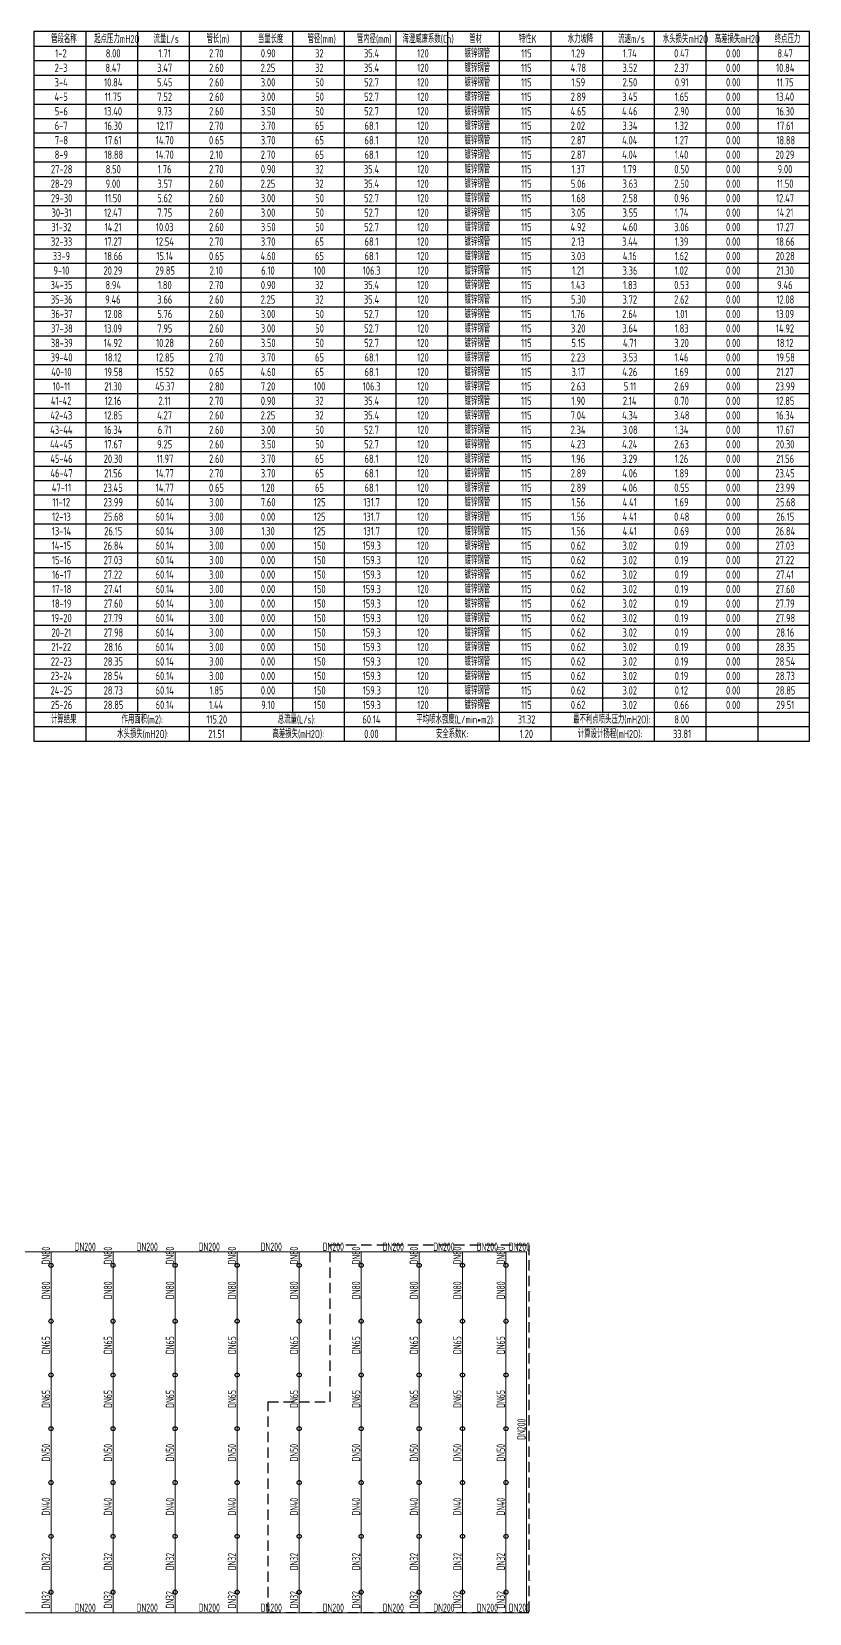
# Model space of a CAD drawing. Header units: millimetres. Extents: x 1622973 to 1895519, y 1781123 to 1975454.
# Drawn here: x 1816952 to 1854567, y 1807636 to 1884106 of the extents above; entities that cross this region are included whole.
import ezdxf

# ---------------------------------------------------------------- set-up
doc = ezdxf.new("R2010")
doc.units = ezdxf.units.MM
doc.header["$LTSCALE"] = 1000
doc.linetypes.add('DASHED', pattern=[0.75, 0.5, -0.25])
doc.layers.get('0').update_dxf_attribs({"linetype": 'CONTINUOUS'})
doc.layers.add('DIM_MODI', color=6, linetype='CONTINUOUS', plot=False)
for name, color, linetype in [('EQUIP_喷头', 7, 'CONTINUOUS'), ('PIPE-喷淋', 6, 'CONTINUOUS'), ('TEXT_喷淋', 7, 'CONTINUOUS'), ('TWT_TAB', 7, 'CONTINUOUS')]:
    doc.layers.add(name, color=color, linetype=linetype)
doc.styles.add('_TWT_PIPEDN', font='GBENOR', dxfattribs={"width": 0.8, "height": 4, "bigfont": 'GBCBIG'})
doc.styles.add('_TWT_SHEET', font='GBENOR', dxfattribs={"width": 0.8, "height": 4, "bigfont": 'GBCBIG'})

# ---------------------------------------------------------------- blocks, each defined once
blk = doc.blocks.new('$TwtSys$00000125')
blk.add_circle((0, 0, 0), 1)

msp = doc.modelspace()

# ---------------------------------------------------------------- hatches: boundary and pattern name
at = {"layer": 'PIPE-喷淋'}
for points in [[(1840892, 1825111), (1840892, 1825136), (1840917, 1825136)], [(1840892, 1825111), (1840917, 1825111), (1840917, 1825136)], [(1840892, 1807661), (1840892, 1807636), (1840917, 1807636)], [(1840892, 1807661), (1840917, 1807661), (1840917, 1807636)]]:
    msp.add_hatch(color=256, dxfattribs=at).paths.add_polyline_path(points)

# ---------------------------------------------------------------- linework, layer by layer
at = {"layer": 'DIM_MODI', "linetype": 'DASHED'}
msp.add_lwpolyline([(1828392, 1807661), (1828392, 1817861), (1831392, 1817861), (1831392, 1825461), (1840992, 1825461), (1840992, 1807661)], close=True, dxfattribs=at)
at = {"layer": 'PIPE-喷淋', "const_width": 50}
for points in [[(1817892, 1825111), (1814892, 1825111)], [(1817892, 1824461), (1817892, 1825111)], [(1820892, 1825111), (1817892, 1825111)], [(1820892, 1824461), (1820892, 1825111)], [(1823892, 1825111), (1820892, 1825111)], [(1823892, 1824461), (1823892, 1825111)], [(1826892, 1825111), (1823892, 1825111)], [(1826892, 1824461), (1826892, 1825111)], [(1829892, 1825111), (1826892, 1825111)], [(1829892, 1824461), (1829892, 1825111)], [(1832892, 1825111), (1829892, 1825111)], [(1832892, 1824461), (1832892, 1825111)], [(1835692, 1825111), (1832892, 1825111)], [(1835692, 1824461), (1835692, 1825111)], [(1837792, 1825111), (1835692, 1825111)], [(1837792, 1824461), (1837792, 1825111)], [(1839892, 1825111), (1837792, 1825111)], [(1840892, 1825111), (1839892, 1825111)], [(1839892, 1824461), (1839892, 1825111)], [(1840892, 1807661), (1840892, 1825111)], [(1817892, 1821761), (1817892, 1824461)], [(1820892, 1821761), (1820892, 1824461)], [(1823892, 1821761), (1823892, 1824461)], [(1826892, 1821761), (1826892, 1824461)], [(1829892, 1821761), (1829892, 1824461)], [(1832892, 1821761), (1832892, 1824461)], [(1835692, 1821761), (1835692, 1824461)], [(1837792, 1821761), (1837792, 1824461)], [(1839892, 1821761), (1839892, 1824461)], [(1817892, 1819161), (1817892, 1821761)], [(1820892, 1819161), (1820892, 1821761)], [(1823892, 1819161), (1823892, 1821761)], [(1826892, 1819161), (1826892, 1821761)], [(1829892, 1819161), (1829892, 1821761)], [(1832892, 1819161), (1832892, 1821761)], [(1835692, 1819161), (1835692, 1821761)], [(1837792, 1819161), (1837792, 1821761)], [(1839892, 1819161), (1839892, 1821761)], [(1817892, 1816561), (1817892, 1819161)], [(1820892, 1816561), (1820892, 1819161)], [(1823892, 1816561), (1823892, 1819161)], [(1826892, 1816561), (1826892, 1819161)], [(1829892, 1816561), (1829892, 1819161)], [(1832892, 1816561), (1832892, 1819161)], [(1835692, 1816561), (1835692, 1819161)], [(1837792, 1816561), (1837792, 1819161)], [(1839892, 1816561), (1839892, 1819161)], [(1817892, 1813961), (1817892, 1816561)], [(1820892, 1813961), (1820892, 1816561)], [(1823892, 1813961), (1823892, 1816561)], [(1826892, 1813961), (1826892, 1816561)], [(1829892, 1813961), (1829892, 1816561)], [(1832892, 1813961), (1832892, 1816561)], [(1835692, 1813961), (1835692, 1816561)], [(1837792, 1813961), (1837792, 1816561)], [(1839892, 1813961), (1839892, 1816561)], [(1817892, 1811361), (1817892, 1813961)], [(1820892, 1811361), (1820892, 1813961)], [(1823892, 1811361), (1823892, 1813961)], [(1826892, 1811361), (1826892, 1813961)], [(1829892, 1811361), (1829892, 1813961)], [(1832892, 1811361), (1832892, 1813961)], [(1835692, 1811361), (1835692, 1813961)], [(1837792, 1811361), (1837792, 1813961)], [(1839892, 1811361), (1839892, 1813961)], [(1817892, 1808661), (1817892, 1811361)], [(1820892, 1808661), (1820892, 1811361)], [(1823892, 1808661), (1823892, 1811361)], [(1826892, 1808661), (1826892, 1811361)], [(1829892, 1808661), (1829892, 1811361)], [(1832892, 1808661), (1832892, 1811361)], [(1835692, 1808661), (1835692, 1811361)], [(1837792, 1808661), (1837792, 1811361)], [(1839892, 1808661), (1839892, 1811361)], [(1817892, 1807661), (1817892, 1808661)], [(1820892, 1807661), (1820892, 1808661)], [(1823892, 1807661), (1823892, 1808661)], [(1826892, 1807661), (1826892, 1808661)], [(1829892, 1807661), (1829892, 1808661)], [(1832892, 1807661), (1832892, 1808661)], [(1835692, 1807661), (1835692, 1808661)], [(1837792, 1807661), (1837792, 1808661)], [(1839892, 1807661), (1839892, 1808661)], [(1817892, 1807661), (1814892, 1807661)], [(1820892, 1807661), (1817892, 1807661)], [(1823892, 1807661), (1820892, 1807661)], [(1826892, 1807661), (1823892, 1807661)], [(1829892, 1807661), (1826892, 1807661)], [(1832892, 1807661), (1829892, 1807661)], [(1835692, 1807661), (1832892, 1807661)], [(1837792, 1807661), (1835692, 1807661)], [(1839892, 1807661), (1837792, 1807661)], [(1840892, 1807661), (1839892, 1807661)]]:
    msp.add_lwpolyline(points, dxfattribs=at)
at = {"layer": 'TWT_TAB'}
msp.add_lwpolyline([(1817067, 1849806), (1854567, 1849806), (1854567, 1884106), (1817067, 1884106)], close=True, dxfattribs=at)
for points in [[(1819567, 1884106), (1819567, 1849806)], [(1822067, 1884106), (1822067, 1851206)], [(1824567, 1884106), (1824567, 1849806)], [(1827067, 1884106), (1827067, 1849806)], [(1829567, 1884106), (1829567, 1851206)], [(1832067, 1884106), (1832067, 1849806)], [(1834567, 1884106), (1834567, 1849806)], [(1837067, 1884106), (1837067, 1851206)], [(1839567, 1884106), (1839567, 1849806)], [(1842067, 1884106), (1842067, 1849806)], [(1844567, 1884106), (1844567, 1851206)], [(1847067, 1884106), (1847067, 1849806)], [(1849567, 1884106), (1849567, 1849806)], [(1852067, 1884106), (1852067, 1849806)], [(1817067, 1883406), (1854567, 1883406)], [(1817067, 1882706), (1854567, 1882706)], [(1817067, 1882006), (1854567, 1882006)], [(1817067, 1881306), (1854567, 1881306)], [(1817067, 1880606), (1854567, 1880606)], [(1817067, 1879906), (1854567, 1879906)], [(1817067, 1879206), (1854567, 1879206)], [(1817067, 1878506), (1854567, 1878506)], [(1817067, 1877806), (1854567, 1877806)], [(1817067, 1877106), (1854567, 1877106)], [(1817067, 1876406), (1854567, 1876406)], [(1817067, 1875706), (1854567, 1875706)], [(1817067, 1875006), (1854567, 1875006)], [(1817067, 1874306), (1854567, 1874306)], [(1817067, 1873606), (1854567, 1873606)], [(1817067, 1872906), (1854567, 1872906)], [(1817067, 1872206), (1854567, 1872206)], [(1817067, 1871506), (1854567, 1871506)], [(1817067, 1870806), (1854567, 1870806)], [(1817067, 1870106), (1854567, 1870106)], [(1817067, 1869406), (1854567, 1869406)], [(1817067, 1868706), (1854567, 1868706)], [(1817067, 1868006), (1854567, 1868006)], [(1817067, 1867306), (1854567, 1867306)], [(1817067, 1866606), (1854567, 1866606)], [(1817067, 1865906), (1854567, 1865906)], [(1817067, 1865206), (1854567, 1865206)], [(1817067, 1864506), (1854567, 1864506)], [(1817067, 1863806), (1854567, 1863806)], [(1817067, 1863106), (1854567, 1863106)], [(1817067, 1862406), (1854567, 1862406)], [(1817067, 1861706), (1854567, 1861706)], [(1817067, 1861006), (1854567, 1861006)], [(1817067, 1860306), (1854567, 1860306)], [(1817067, 1859606), (1854567, 1859606)], [(1817067, 1858906), (1854567, 1858906)], [(1817067, 1858206), (1854567, 1858206)], [(1817067, 1857506), (1854567, 1857506)], [(1817067, 1856806), (1854567, 1856806)], [(1817067, 1856106), (1854567, 1856106)], [(1817067, 1855406), (1854567, 1855406)], [(1817067, 1854706), (1854567, 1854706)], [(1817067, 1854006), (1854567, 1854006)], [(1817067, 1853306), (1854567, 1853306)], [(1817067, 1852606), (1854567, 1852606)], [(1817067, 1851906), (1854567, 1851906)], [(1817067, 1851206), (1854567, 1851206)], [(1817067, 1850506), (1854567, 1850506)]]:
    msp.add_lwpolyline(points, dxfattribs=at)

# ---------------------------------------------------------------- block references
at = {"layer": 'EQUIP_喷头', "xscale": 100, "yscale": 100, "zscale": 100}
for p in [(1817892, 1824461), (1820892, 1824461), (1823892, 1824461), (1826892, 1824461), (1829892, 1824461), (1832892, 1824461), (1835692, 1824461), (1837792, 1824461), (1839892, 1824461), (1817892, 1821761), (1820892, 1821761), (1823892, 1821761), (1826892, 1821761), (1829892, 1821761), (1832892, 1821761), (1835692, 1821761), (1837792, 1821761), (1839892, 1821761), (1817892, 1819161), (1820892, 1819161), (1823892, 1819161), (1826892, 1819161), (1829892, 1819161), (1832892, 1819161), (1835692, 1819161), (1837792, 1819161), (1839892, 1819161), (1817892, 1816561), (1820892, 1816561), (1823892, 1816561), (1826892, 1816561), (1829892, 1816561), (1832892, 1816561), (1835692, 1816561), (1837792, 1816561), (1839892, 1816561), (1817892, 1813961), (1820892, 1813961), (1823892, 1813961), (1826892, 1813961), (1829892, 1813961), (1832892, 1813961), (1835692, 1813961), (1837792, 1813961), (1839892, 1813961), (1817892, 1811361), (1820892, 1811361), (1823892, 1811361), (1826892, 1811361), (1829892, 1811361), (1832892, 1811361), (1835692, 1811361), (1837792, 1811361), (1839892, 1811361), (1817892, 1808661), (1820892, 1808661), (1823892, 1808661), (1826892, 1808661), (1829892, 1808661), (1832892, 1808661), (1835692, 1808661), (1837792, 1808661), (1839892, 1808661)]:
    msp.add_blockref('$TwtSys$00000125', p, dxfattribs=at)

# ---------------------------------------------------------------- texts
at = {"layer": 'TEXT_喷淋', "style": '_TWT_PIPEDN', "width": 0.64}
for s, rotation, p in [('DN200', 360, (1819029, 1825161)), ('DN200', 360, (1822029, 1825161)), ('DN200', 360, (1825029, 1825161)), ('DN200', 360, (1828029, 1825161)), ('DN200', 360, (1831029, 1825161)), ('DN200', 360, (1833929, 1825161)), ('DN200', 360, (1836379, 1825161)), ('DN200', 360, (1838479, 1825161)), ('DN200', 360, (1840029, 1825161)), ('DN80', 90, (1817842, 1824498)), ('DN80', 90, (1820842, 1824498)), ('DN80', 90, (1823842, 1824498)), ('DN80', 90, (1826842, 1824498)), ('DN80', 90, (1829842, 1824498)), ('DN80', 90, (1832842, 1824498)), ('DN80', 90, (1835642, 1824498)), ('DN80', 90, (1837742, 1824498)), ('DN80', 90, (1839842, 1824498)), ('DN80', 90, (1817842, 1822823)), ('DN80', 90, (1820842, 1822823)), ('DN80', 90, (1823842, 1822823)), ('DN80', 90, (1826842, 1822823)), ('DN80', 90, (1829842, 1822823)), ('DN80', 90, (1832842, 1822823)), ('DN80', 90, (1835642, 1822823)), ('DN80', 90, (1837742, 1822823)), ('DN80', 90, (1839842, 1822823)), ('DN65', 90, (1817842, 1820169)), ('DN65', 90, (1820842, 1820169)), ('DN65', 90, (1823842, 1820169)), ('DN65', 90, (1826842, 1820169)), ('DN65', 90, (1829842, 1820169)), ('DN65', 90, (1832842, 1820169)), ('DN65', 90, (1835642, 1820169)), ('DN65', 90, (1837742, 1820169)), ('DN65', 90, (1839842, 1820169)), ('DN65', 90, (1817842, 1817569)), ('DN65', 90, (1820842, 1817569)), ('DN65', 90, (1823842, 1817569)), ('DN65', 90, (1826842, 1817569)), ('DN65', 90, (1829842, 1817569)), ('DN65', 90, (1832842, 1817569)), ('DN65', 90, (1835642, 1817569)), ('DN65', 90, (1837742, 1817569)), ('DN65', 90, (1839842, 1817569)), ('DN200', 90, (1840842, 1816023)), ('DN50', 90, (1817842, 1814973)), ('DN50', 90, (1820842, 1814973)), ('DN50', 90, (1823842, 1814973)), ('DN50', 90, (1826842, 1814973)), ('DN50', 90, (1829842, 1814973)), ('DN50', 90, (1832842, 1814973)), ('DN50', 90, (1835642, 1814973)), ('DN50', 90, (1837742, 1814973)), ('DN50', 90, (1839842, 1814973)), ('DN40', 90, (1817842, 1812362)), ('DN40', 90, (1820842, 1812362)), ('DN40', 90, (1823842, 1812362)), ('DN40', 90, (1826842, 1812362)), ('DN40', 90, (1829842, 1812362)), ('DN40', 90, (1832842, 1812362)), ('DN40', 90, (1835642, 1812362)), ('DN40', 90, (1837742, 1812362)), ('DN40', 90, (1839842, 1812362)), ('DN32', 90, (1817842, 1809717)), ('DN32', 90, (1820842, 1809717)), ('DN32', 90, (1823842, 1809717)), ('DN32', 90, (1826842, 1809717)), ('DN32', 90, (1829842, 1809717)), ('DN32', 90, (1832842, 1809717)), ('DN32', 90, (1835642, 1809717)), ('DN32', 90, (1837742, 1809717)), ('DN32', 90, (1839842, 1809717)), ('DN32', 90, (1817842, 1807867)), ('DN32', 90, (1820842, 1807867)), ('DN32', 90, (1823842, 1807867)), ('DN32', 90, (1826842, 1807867)), ('DN32', 90, (1829842, 1807867)), ('DN32', 90, (1832842, 1807867)), ('DN32', 90, (1835642, 1807867)), ('DN32', 90, (1837742, 1807867)), ('DN32', 90, (1839842, 1807867)), ('DN200', 360, (1819029, 1807711)), ('DN200', 360, (1822029, 1807711)), ('DN200', 360, (1825029, 1807711)), ('DN200', 360, (1828029, 1807711)), ('DN200', 360, (1831029, 1807711)), ('DN200', 360, (1833929, 1807711)), ('DN200', 360, (1836379, 1807711)), ('DN200', 360, (1838479, 1807711)), ('DN200', 360, (1840029, 1807711))]:
    msp.add_text(s, height=400, rotation=rotation, dxfattribs=at).set_placement(p)
at = {"layer": 'TWT_TAB', "style": '_TWT_SHEET', "width": 0.8}
for s, height, p in [('管段名称', 385.8, (1817895, 1883556)), ('起点压力mH2O', 385.8, (1819983, 1883556)), ('流量L/s', 385.8, (1822847, 1883556)), ('管长(m)', 385.8, (1825411, 1883556)), ('当量长度', 385.8, (1827895, 1883556)), ('管径(mm)', 385.8, (1830295, 1883556)), ('管内径(mm)', 385.8, (1832682, 1883556)), ('海澄威廉系数(Ch)', 385.8, (1834888, 1883556)), ('管材', 385.8, (1838118, 1883556)), ('特性K', 385.8, (1840517, 1883556)), ('水力坡降', 385.8, (1842883, 1883556)), ('流速m/s', 385.8, (1845321, 1883556)), ('水头损失mH2O', 385.8, (1847481, 1883556)), ('高差损失mH2O', 385.8, (1849991, 1883556)), ('终点压力', 385.8, (1852890, 1883556)), ('1-2', 400, (1818096, 1882856)), ('8.00', 400, (1820537, 1882856)), ('1.71', 400, (1823091, 1882856)), ('2.70', 400, (1825534, 1882856)), ('0.90', 400, (1828037, 1882856)), ('32', 400, (1830663, 1882856)), ('35.4', 400, (1833024, 1882856)), ('120', 400, (1835604, 1882856)), ('镀锌钢管', 385.8, (1837890, 1882856)), ('115', 400, (1840625, 1882856)), ('1.29', 400, (1843055, 1882856)), ('1.74', 400, (1845551, 1882856)), ('0.47', 400, (1848024, 1882856)), ('0.00', 400, (1850537, 1882856)), ('8.47', 400, (1853024, 1882856)), ('2-3', 400, (1818069, 1882156)), ('8.47', 400, (1820524, 1882156)), ('3.47', 400, (1823024, 1882156)), ('2.60', 400, (1825534, 1882156)), ('2.25', 400, (1828029, 1882156)), ('32', 400, (1830663, 1882156)), ('35.4', 400, (1833024, 1882156)), ('120', 400, (1835604, 1882156)), ('镀锌钢管', 385.8, (1837890, 1882156)), ('115', 400, (1840625, 1882156)), ('4.78', 400, (1843024, 1882156)), ('3.52', 400, (1845529, 1882156)), ('2.37', 400, (1848034, 1882156)), ('0.00', 400, (1850537, 1882156)), ('10.84', 400, (1852957, 1882156)), ('4-5', 400, (1818059, 1880756)), ('3-4', 400, (1818064, 1881456)), ('10.84', 400, (1820457, 1881456)), ('11.75', 400, (1820492, 1880756)), ('5.45', 400, (1823019, 1881456)), ('7.52', 400, (1823029, 1880756)), ('2.60', 400, (1825534, 1881456)), ('2.60', 400, (1825534, 1880756)), ('3.00', 400, (1828037, 1881456)), ('3.00', 400, (1828037, 1880756)), ('50', 400, (1830671, 1881456)), ('50', 400, (1830671, 1880756)), ('52.7', 400, (1833037, 1881456)), ('52.7', 400, (1833037, 1880756)), ('120', 400, (1835604, 1881456)), ('120', 400, (1835604, 1880756)), ('镀锌钢管', 385.8, (1837890, 1881456)), ('镀锌钢管', 385.8, (1837890, 1880756)), ('115', 400, (1840625, 1881456)), ('115', 400, (1840625, 1880756)), ('2.89', 400, (1843025, 1880756)), ('1.59', 400, (1843055, 1881456)), ('3.45', 400, (1845519, 1880756)), ('2.50', 400, (1845534, 1881456)), ('1.65', 400, (1848059, 1880756)), ('0.91', 400, (1848064, 1881456)), ('0.00', 400, (1850537, 1881456)), ('0.00', 400, (1850537, 1880756)), ('13.40', 400, (1852957, 1880756)), ('11.75', 400, (1852992, 1881456)), ('5-6', 400, (1818071, 1880056)), ('13.40', 400, (1820457, 1880056)), ('9.73', 400, (1823026, 1880056)), ('2.60', 400, (1825534, 1880056)), ('3.50', 400, (1828037, 1880056)), ('50', 400, (1830671, 1880056)), ('52.7', 400, (1833037, 1880056)), ('120', 400, (1835604, 1880056)), ('镀锌钢管', 385.8, (1837890, 1880056)), ('115', 400, (1840625, 1880056)), ('4.65', 400, (1843019, 1880056)), ('4.46', 400, (1845504, 1880056)), ('2.90', 400, (1848034, 1880056)), ('0.00', 400, (1850537, 1880056)), ('16.30', 400, (1852971, 1880056)), ('6-7', 400, (1818069, 1879356)), ('16.30', 400, (1820471, 1879356)), ('12.17', 400, (1822997, 1879356)), ('2.70', 400, (1825534, 1879356)), ('3.70', 400, (1828037, 1879356)), ('65', 400, (1830657, 1879356)), ('68.1', 400, (1833056, 1879356)), ('120', 400, (1835604, 1879356)), ('镀锌钢管', 385.8, (1837890, 1879356)), ('115', 400, (1840625, 1879356)), ('2.02', 400, (1843026, 1879356)), ('3.34', 400, (1845524, 1879356)), ('1.32', 400, (1848056, 1879356)), ('0.00', 400, (1850537, 1879356)), ('17.61', 400, (1852997, 1879356)), ('7-8', 400, (1818077, 1878656)), ('17.61', 400, (1820497, 1878656)), ('14.70', 400, (1822957, 1878656)), ('0.65', 400, (1825532, 1878656)), ('3.70', 400, (1828037, 1878656)), ('65', 400, (1830657, 1878656)), ('68.1', 400, (1833056, 1878656)), ('120', 400, (1835604, 1878656)), ('镀锌钢管', 385.8, (1837890, 1878656)), ('115', 400, (1840625, 1878656)), ('2.87', 400, (1843034, 1878656)), ('4.04', 400, (1845511, 1878656)), ('1.27', 400, (1848064, 1878656)), ('0.00', 400, (1850537, 1878656)), ('18.88', 400, (1852971, 1878656)), ('8-9', 400, (1818068, 1877956)), ('18.88', 400, (1820471, 1877956)), ('14.70', 400, (1822957, 1877956)), ('2.10', 400, (1825561, 1877956)), ('2.70', 400, (1828034, 1877956)), ('65', 400, (1830657, 1877956)), ('68.1', 400, (1833056, 1877956)), ('120', 400, (1835604, 1877956)), ('镀锌钢管', 385.8, (1837890, 1877956)), ('115', 400, (1840625, 1877956)), ('2.87', 400, (1843034, 1877956)), ('4.04', 400, (1845511, 1877956)), ('1.40', 400, (1848051, 1877956)), ('0.00', 400, (1850537, 1877956)), ('20.29', 400, (1852931, 1877956)), ('27-28', 400, (1817887, 1877256)), ('8.50', 400, (1820537, 1877256)), ('1.76', 400, (1823058, 1877256)), ('2.70', 400, (1825534, 1877256)), ('0.90', 400, (1828037, 1877256)), ('32', 400, (1830663, 1877256)), ('35.4', 400, (1833024, 1877256)), ('120', 400, (1835604, 1877256)), ('镀锌钢管', 385.8, (1837890, 1877256)), ('115', 400, (1840625, 1877256)), ('1.37', 400, (1843064, 1877256)), ('1.79', 400, (1845555, 1877256)), ('0.50', 400, (1848037, 1877256)), ('0.00', 400, (1850537, 1877256)), ('9.00', 400, (1853032, 1877256)), ('28-29', 400, (1817878, 1876556)), ('9.00', 400, (1820532, 1876556)), ('3.57', 400, (1823037, 1876556)), ('2.60', 400, (1825534, 1876556)), ('2.25', 400, (1828029, 1876556)), ('32', 400, (1830663, 1876556)), ('35.4', 400, (1833024, 1876556)), ('120', 400, (1835604, 1876556)), ('镀锌钢管', 385.8, (1837890, 1876556)), ('115', 400, (1840625, 1876556)), ('5.06', 400, (1843031, 1876556)), ('3.63', 400, (1845532, 1876556)), ('2.50', 400, (1848034, 1876556)), ('0.00', 400, (1850537, 1876556)), ('11.50', 400, (1852997, 1876556)), ('29-30', 400, (1817887, 1875856)), ('11.50', 400, (1820497, 1875856)), ('5.62', 400, (1823029, 1875856)), ('2.60', 400, (1825534, 1875856)), ('3.00', 400, (1828037, 1875856)), ('50', 400, (1830671, 1875856)), ('52.7', 400, (1833037, 1875856)), ('120', 400, (1835604, 1875856)), ('镀锌钢管', 385.8, (1837890, 1875856)), ('115', 400, (1840625, 1875856)), ('1.68', 400, (1843064, 1875856)), ('2.58', 400, (1845534, 1875856)), ('0.96', 400, (1848030, 1875856)), ('0.00', 400, (1850537, 1875856)), ('12.47', 400, (1852957, 1875856)), ('30-31', 400, (1817917, 1875156)), ('12.47', 400, (1820457, 1875156)), ('7.75', 400, (1823032, 1875156)), ('2.60', 400, (1825534, 1875156)), ('3.00', 400, (1828037, 1875156)), ('50', 400, (1830671, 1875156)), ('52.7', 400, (1833037, 1875156)), ('120', 400, (1835604, 1875156)), ('镀锌钢管', 385.8, (1837890, 1875156)), ('115', 400, (1840625, 1875156)), ('3.05', 400, (1843032, 1875156)), ('3.55', 400, (1845532, 1875156)), ('1.74', 400, (1848051, 1875156)), ('0.00', 400, (1850537, 1875156)), ('14.21', 400, (1852984, 1875156)), ('31-32', 400, (1817909, 1874456)), ('14.21', 400, (1820484, 1874456)), ('10.03', 400, (1822965, 1874456)), ('2.60', 400, (1825534, 1874456)), ('3.50', 400, (1828037, 1874456)), ('50', 400, (1830671, 1874456)), ('52.7', 400, (1833037, 1874456)), ('120', 400, (1835604, 1874456)), ('镀锌钢管', 385.8, (1837890, 1874456)), ('115', 400, (1840625, 1874456)), ('4.92', 400, (1843016, 1874456)), ('4.60', 400, (1845524, 1874456)), ('3.06', 400, (1848031, 1874456)), ('0.00', 400, (1850537, 1874456)), ('17.27', 400, (1852971, 1874456)), ('32-33', 400, (1817885, 1873756)), ('17.27', 400, (1820471, 1873756)), ('12.54', 400, (1822957, 1873756)), ('2.70', 400, (1825534, 1873756)), ('3.70', 400, (1828037, 1873756)), ('65', 400, (1830657, 1873756)), ('68.1', 400, (1833056, 1873756)), ('120', 400, (1835604, 1873756)), ('镀锌钢管', 385.8, (1837890, 1873756)), ('115', 400, (1840625, 1873756)), ('2.13', 400, (1843055, 1873756)), ('3.44', 400, (1845511, 1873756)), ('1.39', 400, (1848055, 1873756)), ('0.00', 400, (1850537, 1873756)), ('18.66', 400, (1852964, 1873756)), ('33-9', 400, (1817975, 1873056)), ('9-10', 400, (1818005, 1872356)), ('20.29', 400, (1820431, 1872356)), ('18.66', 400, (1820464, 1873056)), ('29.85', 400, (1822935, 1872356)), ('15.14', 400, (1822984, 1873056)), ('0.65', 400, (1825532, 1873056)), ('2.10', 400, (1825561, 1872356)), ('4.60', 400, (1828024, 1873056)), ('6.10', 400, (1828056, 1872356)), ('100', 400, (1830604, 1872356)), ('65', 400, (1830657, 1873056)), ('106.3', 400, (1832965, 1872356)), ('68.1', 400, (1833056, 1873056)), ('120', 400, (1835604, 1873056)), ('120', 400, (1835604, 1872356)), ('镀锌钢管', 385.8, (1837890, 1873056)), ('镀锌钢管', 385.8, (1837890, 1872356)), ('115', 400, (1840625, 1873056)), ('115', 400, (1840625, 1872356)), ('3.03', 400, (1843032, 1873056)), ('1.21', 400, (1843091, 1872356)), ('3.36', 400, (1845531, 1872356)), ('4.16', 400, (1845544, 1873056)), ('1.62', 400, (1848056, 1873056)), ('1.02', 400, (1848056, 1872356)), ('0.00', 400, (1850537, 1873056)), ('0.00', 400, (1850537, 1872356)), ('20.28', 400, (1852941, 1873056)), ('21.30', 400, (1852967, 1872356)), ('34-35', 400, (1817872, 1871656)), ('8.94', 400, (1820524, 1871656)), ('1.80', 400, (1823064, 1871656)), ('2.70', 400, (1825534, 1871656)), ('0.90', 400, (1828037, 1871656)), ('32', 400, (1830663, 1871656)), ('35.4', 400, (1833024, 1871656)), ('120', 400, (1835604, 1871656)), ('镀锌钢管', 385.8, (1837890, 1871656)), ('115', 400, (1840625, 1871656)), ('1.43', 400, (1843045, 1871656)), ('1.83', 400, (1845559, 1871656)), ('0.53', 400, (1848032, 1871656)), ('0.00', 400, (1850537, 1871656)), ('9.46', 400, (1853012, 1871656)), ('35-36', 400, (1817884, 1870956)), ('9.46', 400, (1820512, 1870956)), ('3.66', 400, (1823031, 1870956)), ('2.60', 400, (1825534, 1870956)), ('2.25', 400, (1828029, 1870956)), ('32', 400, (1830663, 1870956)), ('35.4', 400, (1833024, 1870956)), ('120', 400, (1835604, 1870956)), ('镀锌钢管', 385.8, (1837890, 1870956)), ('115', 400, (1840625, 1870956)), ('5.30', 400, (1843037, 1870956)), ('3.72', 400, (1845529, 1870956)), ('2.62', 400, (1848026, 1870956)), ('0.00', 400, (1850537, 1870956)), ('12.08', 400, (1852971, 1870956)), ('36-37', 400, (1817891, 1870256)), ('12.08', 400, (1820471, 1870256)), ('5.76', 400, (1823031, 1870256)), ('2.60', 400, (1825534, 1870256)), ('3.00', 400, (1828037, 1870256)), ('50', 400, (1830671, 1870256)), ('52.7', 400, (1833037, 1870256)), ('120', 400, (1835604, 1870256)), ('镀锌钢管', 385.8, (1837890, 1870256)), ('115', 400, (1840625, 1870256)), ('1.76', 400, (1843058, 1870256)), ('2.64', 400, (1845521, 1870256)), ('1.01', 400, (1848091, 1870256)), ('0.00', 400, (1850537, 1870256)), ('13.09', 400, (1852961, 1870256)), ('37-38', 400, (1817891, 1869556)), ('13.09', 400, (1820461, 1869556)), ('7.95', 400, (1823031, 1869556)), ('2.60', 400, (1825534, 1869556)), ('3.00', 400, (1828037, 1869556)), ('50', 400, (1830671, 1869556)), ('52.7', 400, (1833037, 1869556)), ('120', 400, (1835604, 1869556)), ('镀锌钢管', 385.8, (1837890, 1869556)), ('115', 400, (1840625, 1869556)), ('3.20', 400, (1843037, 1869556)), ('3.64', 400, (1845524, 1869556)), ('1.83', 400, (1848059, 1869556)), ('0.00', 400, (1850537, 1869556)), ('14.92', 400, (1852949, 1869556)), ('38-39', 400, (1817881, 1868856)), ('14.92', 400, (1820449, 1868856)), ('10.28', 400, (1822971, 1868856)), ('2.60', 400, (1825534, 1868856)), ('3.50', 400, (1828037, 1868856)), ('50', 400, (1830671, 1868856)), ('52.7', 400, (1833037, 1868856)), ('120', 400, (1835604, 1868856)), ('镀锌钢管', 385.8, (1837890, 1868856)), ('115', 400, (1840625, 1868856)), ('5.15', 400, (1843059, 1868856)), ('4.71', 400, (1845551, 1868856)), ('3.20', 400, (1848037, 1868856)), ('0.00', 400, (1850537, 1868856)), ('18.12', 400, (1852989, 1868856)), ('39-40', 400, (1817877, 1868156)), ('18.12', 400, (1820489, 1868156)), ('12.85', 400, (1822965, 1868156)), ('2.70', 400, (1825534, 1868156)), ('3.70', 400, (1828037, 1868156)), ('65', 400, (1830657, 1868156)), ('68.1', 400, (1833056, 1868156)), ('120', 400, (1835604, 1868156)), ('镀锌钢管', 385.8, (1837890, 1868156)), ('115', 400, (1840625, 1868156)), ('2.23', 400, (1843029, 1868156)), ('3.53', 400, (1845532, 1868156)), ('1.46', 400, (1848044, 1868156)), ('0.00', 400, (1850537, 1868156)), ('19.58', 400, (1852970, 1868156)), ('40-10', 400, (1817904, 1867456)), ('19.58', 400, (1820470, 1867456)), ('15.52', 400, (1822963, 1867456)), ('0.65', 400, (1825532, 1867456)), ('4.60', 400, (1828024, 1867456)), ('65', 400, (1830657, 1867456)), ('68.1', 400, (1833056, 1867456)), ('120', 400, (1835604, 1867456)), ('镀锌钢管', 385.8, (1837890, 1867456)), ('115', 400, (1840625, 1867456)), ('3.17', 400, (1843064, 1867456)), ('4.26', 400, (1845518, 1867456)), ('1.69', 400, (1848055, 1867456)), ('0.00', 400, (1850537, 1867456)), ('21.27', 400, (1852967, 1867456)), ('10-11', 400, (1817971, 1866756)), ('21.30', 400, (1820467, 1866756)), ('45.37', 400, (1822931, 1866756)), ('2.80', 400, (1825534, 1866756)), ('7.20', 400, (1828037, 1866756)), ('100', 400, (1830604, 1866756)), ('106.3', 400, (1832965, 1866756)), ('120', 400, (1835604, 1866756)), ('镀锌钢管', 385.8, (1837890, 1866756)), ('115', 400, (1840625, 1866756)), ('2.63', 400, (1843029, 1866756)), ('5.11', 400, (1845591, 1866756)), ('2.69', 400, (1848025, 1866756)), ('0.00', 400, (1850537, 1866756)), ('23.99', 400, (1852931, 1866756)), ('41-42', 400, (1817883, 1866056)), ('12.16', 400, (1820491, 1866056)), ('2.11', 400, (1823087, 1866056)), ('2.70', 400, (1825534, 1866056)), ('0.90', 400, (1828037, 1866056)), ('32', 400, (1830663, 1866056)), ('35.4', 400, (1833024, 1866056)), ('120', 400, (1835604, 1866056)), ('镀锌钢管', 385.8, (1837890, 1866056)), ('115', 400, (1840625, 1866056)), ('1.90', 400, (1843064, 1866056)), ('2.14', 400, (1845547, 1866056)), ('0.70', 400, (1848037, 1866056)), ('0.00', 400, (1850537, 1866056)), ('12.85', 400, (1852965, 1866056)), ('42-43', 400, (1817859, 1865356)), ('12.85', 400, (1820465, 1865356)), ('4.27', 400, (1823024, 1865356)), ('2.60', 400, (1825534, 1865356)), ('2.25', 400, (1828029, 1865356)), ('32', 400, (1830663, 1865356)), ('35.4', 400, (1833024, 1865356)), ('120', 400, (1835604, 1865356)), ('镀锌钢管', 385.8, (1837890, 1865356)), ('115', 400, (1840625, 1865356)), ('7.04', 400, (1843024, 1865356)), ('4.34', 400, (1845511, 1865356)), ('3.48', 400, (1848024, 1865356)), ('0.00', 400, (1850537, 1865356)), ('16.34', 400, (1852957, 1865356)), ('44-45', 400, (1817845, 1863956)), ('43-44', 400, (1817851, 1864656)), ('16.34', 400, (1820457, 1864656)), ('17.67', 400, (1820471, 1863956)), ('9.25', 400, (1823026, 1863956)), ('6.71', 400, (1823056, 1864656)), ('2.60', 400, (1825534, 1864656)), ('2.60', 400, (1825534, 1863956)), ('3.00', 400, (1828037, 1864656)), ('3.50', 400, (1828037, 1863956)), ('50', 400, (1830671, 1864656)), ('50', 400, (1830671, 1863956)), ('52.7', 400, (1833037, 1864656)), ('52.7', 400, (1833037, 1863956)), ('120', 400, (1835604, 1864656)), ('120', 400, (1835604, 1863956)), ('镀锌钢管', 385.8, (1837890, 1864656)), ('镀锌钢管', 385.8, (1837890, 1863956)), ('115', 400, (1840625, 1864656)), ('115', 400, (1840625, 1863956)), ('4.23', 400, (1843019, 1863956)), ('2.34', 400, (1843021, 1864656)), ('4.24', 400, (1845511, 1863956)), ('3.08', 400, (1845537, 1864656)), ('2.63', 400, (1848029, 1863956)), ('1.34', 400, (1848051, 1864656)), ('0.00', 400, (1850537, 1864656)), ('0.00', 400, (1850537, 1863956)), ('20.30', 400, (1852941, 1863956)), ('17.67', 400, (1852971, 1864656)), ('45-46', 400, (1817858, 1863256)), ('20.30', 400, (1820441, 1863256)), ('11.97', 400, (1822997, 1863256)), ('2.60', 400, (1825534, 1863256)), ('3.70', 400, (1828037, 1863256)), ('65', 400, (1830657, 1863256)), ('68.1', 400, (1833056, 1863256)), ('120', 400, (1835604, 1863256)), ('镀锌钢管', 385.8, (1837890, 1863256)), ('115', 400, (1840625, 1863256)), ('1.96', 400, (1843057, 1863256)), ('3.29', 400, (1845528, 1863256)), ('1.26', 400, (1848058, 1863256)), ('0.00', 400, (1850537, 1863256)), ('21.56', 400, (1852961, 1863256)), ('46-47', 400, (1817864, 1862556)), ('21.56', 400, (1820461, 1862556)), ('14.77', 400, (1822957, 1862556)), ('2.70', 400, (1825534, 1862556)), ('3.70', 400, (1828037, 1862556)), ('65', 400, (1830657, 1862556)), ('68.1', 400, (1833056, 1862556)), ('120', 400, (1835604, 1862556)), ('镀锌钢管', 385.8, (1837890, 1862556)), ('115', 400, (1840625, 1862556)), ('2.89', 400, (1843025, 1862556)), ('4.06', 400, (1845518, 1862556)), ('1.89', 400, (1848055, 1862556)), ('0.00', 400, (1850537, 1862556)), ('23.45', 400, (1852922, 1862556)), ('47-11', 400, (1817931, 1861856)), ('23.45', 400, (1820422, 1861856)), ('14.77', 400, (1822957, 1861856)), ('0.65', 400, (1825532, 1861856)), ('1.20', 400, (1828064, 1861856)), ('65', 400, (1830657, 1861856)), ('68.1', 400, (1833056, 1861856)), ('120', 400, (1835604, 1861856)), ('镀锌钢管', 385.8, (1837890, 1861856)), ('115', 400, (1840625, 1861856)), ('2.89', 400, (1843025, 1861856)), ('4.06', 400, (1845518, 1861856)), ('0.55', 400, (1848032, 1861856)), ('0.00', 400, (1850537, 1861856)), ('23.99', 400, (1852931, 1861856)), ('11-12', 400, (1817963, 1861156)), ('23.99', 400, (1820431, 1861156)), ('60.14', 400, (1822949, 1861156)), ('3.00', 400, (1825537, 1861156)), ('7.60', 400, (1828037, 1861156)), ('125', 400, (1830599, 1861156)), ('131.7', 400, (1832997, 1861156)), ('120', 400, (1835604, 1861156)), ('镀锌钢管', 385.8, (1837890, 1861156)), ('115', 400, (1840625, 1861156)), ('1.56', 400, (1843058, 1861156)), ('4.41', 400, (1845537, 1861156)), ('1.69', 400, (1848055, 1861156)), ('0.00', 400, (1850537, 1861156)), ('25.68', 400, (1852941, 1861156)), ('12-13', 400, (1817939, 1860456)), ('25.68', 400, (1820441, 1860456)), ('60.14', 400, (1822949, 1860456)), ('3.00', 400, (1825537, 1860456)), ('0.00', 400, (1828037, 1860456)), ('125', 400, (1830599, 1860456)), ('131.7', 400, (1832997, 1860456)), ('120', 400, (1835604, 1860456)), ('镀锌钢管', 385.8, (1837890, 1860456)), ('115', 400, (1840625, 1860456)), ('1.56', 400, (1843058, 1860456)), ('4.41', 400, (1845537, 1860456)), ('0.48', 400, (1848024, 1860456)), ('0.00', 400, (1850537, 1860456)), ('26.15', 400, (1852962, 1860456)), ('13-14', 400, (1817931, 1859756)), ('26.15', 400, (1820462, 1859756)), ('60.14', 400, (1822949, 1859756)), ('3.00', 400, (1825537, 1859756)), ('1.30', 400, (1828064, 1859756)), ('125', 400, (1830599, 1859756)), ('131.7', 400, (1832997, 1859756)), ('120', 400, (1835604, 1859756)), ('镀锌钢管', 385.8, (1837890, 1859756)), ('115', 400, (1840625, 1859756)), ('1.56', 400, (1843058, 1859756)), ('4.41', 400, (1845537, 1859756)), ('0.69', 400, (1848028, 1859756)), ('0.00', 400, (1850537, 1859756)), ('26.84', 400, (1852927, 1859756)), ('14-15', 400, (1817925, 1859056)), ('26.84', 400, (1820427, 1859056)), ('60.14', 400, (1822949, 1859056)), ('3.00', 400, (1825537, 1859056)), ('0.00', 400, (1828037, 1859056)), ('150', 400, (1830604, 1859056)), ('159.3', 400, (1832965, 1859056)), ('120', 400, (1835604, 1859056)), ('镀锌钢管', 385.8, (1837890, 1859056)), ('115', 400, (1840625, 1859056)), ('0.62', 400, (1843029, 1859056)), ('3.02', 400, (1845529, 1859056)), ('0.19', 400, (1848054, 1859056)), ('0.00', 400, (1850537, 1859056)), ('27.03', 400, (1852935, 1859056)), ('15-16', 400, (1817938, 1858356)), ('27.03', 400, (1820435, 1858356)), ('60.14', 400, (1822949, 1858356)), ('3.00', 400, (1825537, 1858356)), ('0.00', 400, (1828037, 1858356)), ('150', 400, (1830604, 1858356)), ('159.3', 400, (1832965, 1858356)), ('120', 400, (1835604, 1858356)), ('镀锌钢管', 385.8, (1837890, 1858356)), ('115', 400, (1840625, 1858356)), ('0.62', 400, (1843029, 1858356)), ('3.02', 400, (1845529, 1858356)), ('0.19', 400, (1848054, 1858356)), ('0.00', 400, (1850537, 1858356)), ('27.22', 400, (1852933, 1858356)), ('16-17', 400, (1817944, 1857656)), ('27.22', 400, (1820433, 1857656)), ('60.14', 400, (1822949, 1857656)), ('3.00', 400, (1825537, 1857656)), ('0.00', 400, (1828037, 1857656)), ('150', 400, (1830604, 1857656)), ('159.3', 400, (1832965, 1857656)), ('120', 400, (1835604, 1857656)), ('镀锌钢管', 385.8, (1837890, 1857656)), ('115', 400, (1840625, 1857656)), ('0.62', 400, (1843029, 1857656)), ('3.02', 400, (1845529, 1857656)), ('0.19', 400, (1848054, 1857656)), ('0.00', 400, (1850537, 1857656)), ('27.41', 400, (1852954, 1857656)), ('17-18', 400, (1817944, 1856956)), ('27.41', 400, (1820454, 1856956)), ('60.14', 400, (1822949, 1856956)), ('3.00', 400, (1825537, 1856956)), ('0.00', 400, (1828037, 1856956)), ('150', 400, (1830604, 1856956)), ('159.3', 400, (1832965, 1856956)), ('120', 400, (1835604, 1856956)), ('镀锌钢管', 385.8, (1837890, 1856956)), ('镀锌钢管', 385.8, (1837890, 1856256)), ('115', 400, (1840625, 1856956)), ('0.62', 400, (1843029, 1856956)), ('3.02', 400, (1845529, 1856956)), ('0.19', 400, (1848054, 1856956)), ('0.00', 400, (1850537, 1856956)), ('27.60', 400, (1852941, 1856956)), ('19-20', 400, (1817917, 1855556)), ('18-19', 400, (1817935, 1856256)), ('27.79', 400, (1820431, 1855556)), ('27.60', 400, (1820441, 1856256)), ('60.14', 400, (1822949, 1856256)), ('60.14', 400, (1822949, 1855556)), ('3.00', 400, (1825537, 1856256)), ('3.00', 400, (1825537, 1855556)), ('0.00', 400, (1828037, 1856256)), ('0.00', 400, (1828037, 1855556)), ('150', 400, (1830604, 1856256)), ('150', 400, (1830604, 1855556)), ('159.3', 400, (1832965, 1856256)), ('159.3', 400, (1832965, 1855556)), ('120', 400, (1835604, 1856256)), ('120', 400, (1835604, 1855556)), ('镀锌钢管', 385.8, (1837890, 1855556)), ('115', 400, (1840625, 1856256)), ('115', 400, (1840625, 1855556)), ('0.62', 400, (1843029, 1856256)), ('0.62', 400, (1843029, 1855556)), ('3.02', 400, (1845529, 1856256)), ('3.02', 400, (1845529, 1855556)), ('0.19', 400, (1848054, 1856256)), ('0.19', 400, (1848054, 1855556)), ('0.00', 400, (1850537, 1856256)), ('0.00', 400, (1850537, 1855556)), ('27.79', 400, (1852931, 1856256)), ('27.98', 400, (1852940, 1855556)), ('20-21', 400, (1817914, 1854856)), ('27.98', 400, (1820440, 1854856)), ('60.14', 400, (1822949, 1854856)), ('3.00', 400, (1825537, 1854856)), ('0.00', 400, (1828037, 1854856)), ('150', 400, (1830604, 1854856)), ('159.3', 400, (1832965, 1854856)), ('120', 400, (1835604, 1854856)), ('镀锌钢管', 385.8, (1837890, 1854856)), ('115', 400, (1840625, 1854856)), ('0.62', 400, (1843029, 1854856)), ('3.02', 400, (1845529, 1854856)), ('0.19', 400, (1848054, 1854856)), ('0.00', 400, (1850537, 1854856)), ('28.16', 400, (1852961, 1854856)), ('21-22', 400, (1817906, 1854156)), ('28.16', 400, (1820461, 1854156)), ('60.14', 400, (1822949, 1854156)), ('3.00', 400, (1825537, 1854156)), ('0.00', 400, (1828037, 1854156)), ('150', 400, (1830604, 1854156)), ('159.3', 400, (1832965, 1854156)), ('120', 400, (1835604, 1854156)), ('镀锌钢管', 385.8, (1837890, 1854156)), ('115', 400, (1840625, 1854156)), ('0.62', 400, (1843029, 1854156)), ('3.02', 400, (1845529, 1854156)), ('0.19', 400, (1848054, 1854156)), ('0.00', 400, (1850537, 1854156)), ('28.35', 400, (1852935, 1854156)), ('22-23', 400, (1817882, 1853456)), ('28.35', 400, (1820435, 1853456)), ('60.14', 400, (1822949, 1853456)), ('3.00', 400, (1825537, 1853456)), ('0.00', 400, (1828037, 1853456)), ('150', 400, (1830604, 1853456)), ('159.3', 400, (1832965, 1853456)), ('120', 400, (1835604, 1853456)), ('镀锌钢管', 385.8, (1837890, 1853456)), ('115', 400, (1840625, 1853456)), ('0.62', 400, (1843029, 1853456)), ('3.02', 400, (1845529, 1853456)), ('0.19', 400, (1848054, 1853456)), ('0.00', 400, (1850537, 1853456)), ('28.54', 400, (1852927, 1853456)), ('23-24', 400, (1817874, 1852756)), ('28.54', 400, (1820427, 1852756)), ('60.14', 400, (1822949, 1852756)), ('3.00', 400, (1825537, 1852756)), ('0.00', 400, (1828037, 1852756)), ('150', 400, (1830604, 1852756)), ('159.3', 400, (1832965, 1852756)), ('120', 400, (1835604, 1852756)), ('镀锌钢管', 385.8, (1837890, 1852756)), ('115', 400, (1840625, 1852756)), ('0.62', 400, (1843029, 1852756)), ('3.02', 400, (1845529, 1852756)), ('0.19', 400, (1848054, 1852756)), ('0.00', 400, (1850537, 1852756)), ('28.73', 400, (1852935, 1852756)), ('24-25', 400, (1817869, 1852056)), ('28.73', 400, (1820435, 1852056)), ('60.14', 400, (1822949, 1852056)), ('1.85', 400, (1825559, 1852056)), ('0.00', 400, (1828037, 1852056)), ('150', 400, (1830604, 1852056)), ('159.3', 400, (1832965, 1852056)), ('120', 400, (1835604, 1852056)), ('镀锌钢管', 385.8, (1837890, 1852056)), ('115', 400, (1840625, 1852056)), ('0.62', 400, (1843029, 1852056)), ('3.02', 400, (1845529, 1852056)), ('0.12', 400, (1848056, 1852056)), ('0.00', 400, (1850537, 1852056)), ('28.85', 400, (1852935, 1852056)), ('25-26', 400, (1817881, 1851356)), ('28.85', 400, (1820435, 1851356)), ('60.14', 400, (1822949, 1851356)), ('1.44', 400, (1825537, 1851356)), ('9.10', 400, (1828059, 1851356)), ('150', 400, (1830604, 1851356)), ('159.3', 400, (1832965, 1851356)), ('120', 400, (1835604, 1851356)), ('镀锌钢管', 385.8, (1837890, 1851356)), ('115', 400, (1840625, 1851356)), ('0.62', 400, (1843029, 1851356)), ('3.02', 400, (1845529, 1851356)), ('0.66', 400, (1848031, 1851356)), ('0.00', 400, (1850537, 1851356)), ('29.51', 400, (1852967, 1851356)), ('计算结果', 385.8, (1817887, 1850656)), ('作用面积(m2):', 385.8, (1821299, 1850656)), ('115.20', 400, (1825404, 1850656)), ('总流量(L/s):', 385.8, (1828855, 1850656)), ('60.14', 400, (1832949, 1850656)), ('平均喷水强度(L/min*m2):', 385.82, (1835560, 1850656)), ('31.32', 400, (1840463, 1850656)), ('最不利点喷头压力(mH2O):', 385.82, (1843145, 1850656)), ('8.00', 400, (1848037, 1850656)), ('水头损失(mH2O):', 385.82, (1821089, 1849956)), ('21.51', 400, (1825494, 1849956)), ('高差损失(mH2O):', 385.82, (1828600, 1849956)), ('0.00', 400, (1833037, 1849956)), ('安全系数K:', 385.8, (1836505, 1849956)), ('1.20', 400, (1840564, 1849956)), ('计算设计扬程(mH2O):', 385.82, (1843370, 1849956)), ('33.81', 400, (1847971, 1849956))]:
    msp.add_text(s, height=height, dxfattribs=at).set_placement(p)

doc.saveas('drawing.dxf')
